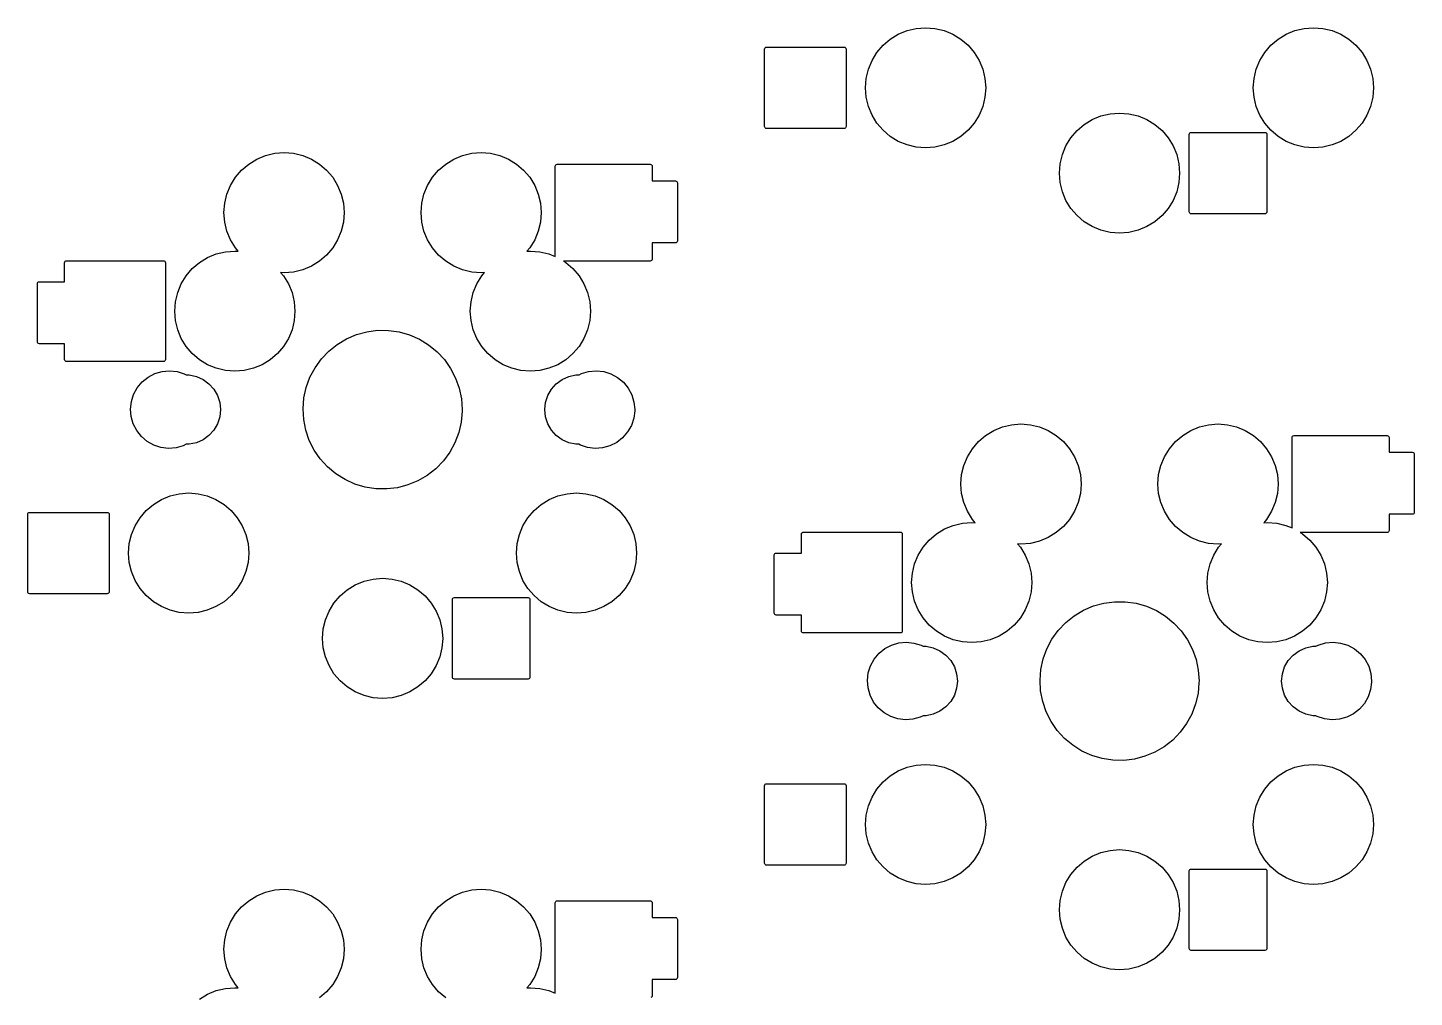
# Model space of a CAD drawing. Extents: x -9 to 141, y -37 to 78.
# Drawn here: x 66.85 to 102.6, y 29.84 to 54.85 of the extents above; entities that cross this region are included whole.
import ezdxf

# ---------------------------------------------------------------- set-up
doc = ezdxf.new("R2010")
doc.units = 0
doc.layers.add('BLACK', color=7, linetype='CONTINUOUS')

msp = doc.modelspace()

# ---------------------------------------------------------------- linework, layer by layer
at = {"layer": 'BLACK', "linetype": 'CONTINUOUS'}
for p, q in [((89.2963, 54.6811), (89.521, 54.7741)), ((89.521, 54.7741), (89.7575, 54.8309)), ((89.7575, 54.8309), (90, 54.85)), ((90, 54.85), (90.2425, 54.8309)), ((90.2425, 54.8309), (90.479, 54.7741)), ((90.479, 54.7741), (90.7037, 54.6811)), ((99.2963, 54.6811), (99.521, 54.7741)), ((99.521, 54.7741), (99.7575, 54.8309)), ((99.7575, 54.8309), (100, 54.85)), ((100, 54.85), (100.242, 54.8309)), ((100.242, 54.8309), (100.479, 54.7741)), ((100.479, 54.7741), (100.704, 54.6811)), ((85.8646, 54.3354), (85.8809, 54.3462)), ((85.8809, 54.3462), (85.9, 54.35)), ((85.9, 54.35), (87.9, 54.35)), ((87.9, 54.35), (87.9191, 54.3462)), ((87.9191, 54.3462), (87.9354, 54.3354)), ((88.746, 54.2111), (88.904, 54.396)), ((88.904, 54.396), (89.0889, 54.554)), ((89.0889, 54.554), (89.2963, 54.6811)), ((90.7037, 54.6811), (90.9111, 54.554)), ((90.9111, 54.554), (91.096, 54.396)), ((91.096, 54.396), (91.254, 54.2111)), ((98.746, 54.2111), (98.904, 54.396)), ((98.904, 54.396), (99.0889, 54.554)), ((99.0889, 54.554), (99.2963, 54.6811)), ((100.704, 54.6811), (100.911, 54.554)), ((100.911, 54.554), (101.096, 54.396)), ((101.096, 54.396), (101.254, 54.2111)), ((85.85, 54.3), (85.8538, 54.3191)), ((85.85, 52.3), (85.85, 54.3)), ((85.8538, 54.3191), (85.8646, 54.3354)), ((87.9354, 54.3354), (87.9462, 54.3191)), ((87.9462, 54.3191), (87.95, 54.3)), ((87.95, 54.3), (87.95, 52.3)), ((88.5259, 53.779), (88.6189, 54.0037)), ((88.6189, 54.0037), (88.746, 54.2111)), ((91.254, 54.2111), (91.3811, 54.0037)), ((91.3811, 54.0037), (91.4741, 53.779)), ((98.5259, 53.779), (98.6189, 54.0037)), ((98.6189, 54.0037), (98.746, 54.2111)), ((101.254, 54.2111), (101.381, 54.0037)), ((101.381, 54.0037), (101.474, 53.779)), ((88.4691, 53.5425), (88.5259, 53.779)), ((91.4741, 53.779), (91.5309, 53.5425)), ((98.4691, 53.5425), (98.5259, 53.779)), ((101.474, 53.779), (101.531, 53.5425)), ((88.45, 53.3), (88.4691, 53.5425)), ((88.4691, 53.0575), (88.45, 53.3)), ((91.5309, 53.5425), (91.55, 53.3)), ((91.55, 53.3), (91.5309, 53.0575)), ((98.45, 53.3), (98.4691, 53.5425)), ((98.4691, 53.0575), (98.45, 53.3)), ((101.531, 53.5425), (101.55, 53.3)), ((101.55, 53.3), (101.531, 53.0575)), ((88.5259, 52.821), (88.4691, 53.0575)), ((91.5309, 53.0575), (91.4741, 52.821)), ((98.5259, 52.821), (98.4691, 53.0575)), ((101.531, 53.0575), (101.474, 52.821)), ((88.6189, 52.5963), (88.5259, 52.821)), ((88.746, 52.3889), (88.6189, 52.5963)), ((91.3811, 52.5963), (91.254, 52.3889)), ((91.4741, 52.821), (91.3811, 52.5963)), ((94.2963, 52.4811), (94.521, 52.5741)), ((94.521, 52.5741), (94.7575, 52.6309)), ((94.7575, 52.6309), (95, 52.65)), ((95, 52.65), (95.2425, 52.6309)), ((95.2425, 52.6309), (95.479, 52.5741)), ((95.479, 52.5741), (95.7037, 52.4811)), ((98.6189, 52.5963), (98.5259, 52.821)), ((98.746, 52.3889), (98.6189, 52.5963)), ((101.381, 52.5963), (101.254, 52.3889)), ((101.474, 52.821), (101.381, 52.5963)), ((85.8538, 52.2809), (85.85, 52.3)), ((85.8646, 52.2646), (85.8538, 52.2809)), ((85.8809, 52.2538), (85.8646, 52.2646)), ((85.9, 52.25), (85.8809, 52.2538)), ((87.9, 52.25), (85.9, 52.25)), ((87.9191, 52.2538), (87.9, 52.25)), ((87.9354, 52.2646), (87.9191, 52.2538)), ((87.9462, 52.2809), (87.9354, 52.2646)), ((87.95, 52.3), (87.9462, 52.2809)), ((88.904, 52.204), (88.746, 52.3889)), ((89.0889, 52.046), (88.904, 52.204)), ((91.096, 52.204), (90.9111, 52.046)), ((91.254, 52.3889), (91.096, 52.204)), ((93.746, 52.0111), (93.904, 52.196)), ((93.904, 52.196), (94.0889, 52.354)), ((94.0889, 52.354), (94.2963, 52.4811)), ((95.7037, 52.4811), (95.9111, 52.354)), ((95.9111, 52.354), (96.096, 52.196)), ((96.096, 52.196), (96.254, 52.0111)), ((98.904, 52.204), (98.746, 52.3889)), ((99.0889, 52.046), (98.904, 52.204)), ((101.096, 52.204), (100.911, 52.046)), ((101.254, 52.3889), (101.096, 52.204)), ((89.2963, 51.9189), (89.0889, 52.046)), ((89.521, 51.8259), (89.2963, 51.9189)), ((90.7037, 51.9189), (90.479, 51.8259)), ((90.9111, 52.046), (90.7037, 51.9189)), ((93.6189, 51.8037), (93.746, 52.0111)), ((96.254, 52.0111), (96.3811, 51.8037)), ((96.8, 52.1), (96.8038, 52.1191)), ((96.8, 50.1), (96.8, 52.1)), ((96.8038, 52.1191), (96.8146, 52.1354)), ((96.8146, 52.1354), (96.8309, 52.1462)), ((96.8309, 52.1462), (96.85, 52.15)), ((96.85, 52.15), (98.75, 52.15)), ((98.75, 52.15), (98.7691, 52.1462)), ((98.7691, 52.1462), (98.7854, 52.1354)), ((98.7854, 52.1354), (98.7962, 52.1191)), ((98.7962, 52.1191), (98.8, 52.1)), ((98.8, 52.1), (98.8, 50.1)), ((99.2963, 51.9189), (99.0889, 52.046)), ((99.521, 51.8259), (99.2963, 51.9189)), ((100.704, 51.9189), (100.479, 51.8259)), ((100.911, 52.046), (100.704, 51.9189)), ((72.7563, 51.4611), (72.981, 51.5541)), ((72.981, 51.5541), (73.2175, 51.6109)), ((73.2175, 51.6109), (73.46, 51.63)), ((73.46, 51.63), (73.7025, 51.6109)), ((73.7025, 51.6109), (73.939, 51.5541)), ((73.939, 51.5541), (74.1637, 51.4611)), ((77.8363, 51.4611), (78.061, 51.5541)), ((78.061, 51.5541), (78.2975, 51.6109)), ((78.2975, 51.6109), (78.54, 51.63)), ((78.54, 51.63), (78.7825, 51.6109)), ((78.7825, 51.6109), (79.019, 51.5541)), ((79.019, 51.5541), (79.2437, 51.4611)), ((89.7575, 51.7691), (89.521, 51.8259)), ((90, 51.75), (89.7575, 51.7691)), ((90.2425, 51.7691), (90, 51.75)), ((90.479, 51.8259), (90.2425, 51.7691)), ((93.4691, 51.3425), (93.5259, 51.579)), ((93.5259, 51.579), (93.6189, 51.8037)), ((96.3811, 51.8037), (96.4741, 51.579)), ((96.4741, 51.579), (96.5309, 51.3425)), ((99.7575, 51.7691), (99.521, 51.8259)), ((100, 51.75), (99.7575, 51.7691)), ((100.242, 51.7691), (100, 51.75)), ((100.479, 51.8259), (100.242, 51.7691)), ((72.206, 50.9911), (72.364, 51.176)), ((72.364, 51.176), (72.5489, 51.334)), ((72.5489, 51.334), (72.7563, 51.4611)), ((74.1637, 51.4611), (74.3711, 51.334)), ((74.3711, 51.334), (74.556, 51.176)), ((74.556, 51.176), (74.714, 50.9911)), ((77.286, 50.9911), (77.444, 51.176)), ((77.444, 51.176), (77.6289, 51.334)), ((77.6289, 51.334), (77.8363, 51.4611)), ((79.2437, 51.4611), (79.4511, 51.334)), ((79.4511, 51.334), (79.636, 51.176)), ((79.636, 51.176), (79.794, 50.9911)), ((80.45, 51.28), (80.4538, 51.2991)), ((80.45, 48.9474), (80.45, 51.28)), ((80.4538, 51.2991), (80.4646, 51.3154)), ((80.4646, 51.3154), (80.4809, 51.3262)), ((80.4809, 51.3262), (80.5, 51.33)), ((80.5, 51.33), (82.9, 51.33)), ((82.9, 51.33), (82.9191, 51.3262)), ((82.9191, 51.3262), (82.9354, 51.3154)), ((82.9354, 51.3154), (82.9462, 51.2991)), ((82.9462, 51.2991), (82.95, 51.28)), ((82.95, 51.28), (82.95, 50.9)), ((93.45, 51.1), (93.4691, 51.3425)), ((96.5309, 51.3425), (96.55, 51.1)), ((71.9859, 50.559), (72.0789, 50.7837)), ((72.0789, 50.7837), (72.206, 50.9911)), ((74.714, 50.9911), (74.8411, 50.7837)), ((74.8411, 50.7837), (74.9341, 50.559)), ((77.0659, 50.559), (77.1589, 50.7837)), ((77.1589, 50.7837), (77.286, 50.9911)), ((79.794, 50.9911), (79.9211, 50.7837)), ((79.9211, 50.7837), (80.0141, 50.559)), ((82.95, 50.9), (83.55, 50.9)), ((83.55, 50.9), (83.5691, 50.8962)), ((83.5691, 50.8962), (83.5854, 50.8854)), ((83.5854, 50.8854), (83.5962, 50.8691)), ((83.5962, 50.8691), (83.6, 50.85)), ((83.6, 50.85), (83.6, 49.35)), ((93.4691, 50.8575), (93.45, 51.1)), ((93.5259, 50.621), (93.4691, 50.8575)), ((96.5309, 50.8575), (96.4741, 50.621)), ((96.55, 51.1), (96.5309, 50.8575)), ((71.9291, 50.3225), (71.9859, 50.559)), ((74.9341, 50.559), (74.9909, 50.3225)), ((77.0091, 50.3225), (77.0659, 50.559)), ((80.0141, 50.559), (80.0709, 50.3225)), ((93.6189, 50.3963), (93.5259, 50.621)), ((96.4741, 50.621), (96.3811, 50.3963)), ((71.91, 50.08), (71.9291, 50.3225)), ((71.9291, 49.8375), (71.91, 50.08)), ((74.9909, 50.3225), (75.01, 50.08)), ((75.01, 50.08), (74.9909, 49.8375)), ((76.99, 50.08), (77.0091, 50.3225)), ((77.0091, 49.8375), (76.99, 50.08)), ((80.0709, 50.3225), (80.09, 50.08)), ((80.09, 50.08), (80.0709, 49.8375)), ((93.746, 50.1889), (93.6189, 50.3963)), ((93.904, 50.004), (93.746, 50.1889)), ((96.254, 50.1889), (96.096, 50.004)), ((96.3811, 50.3963), (96.254, 50.1889)), ((96.8038, 50.0809), (96.8, 50.1)), ((96.8146, 50.0646), (96.8038, 50.0809)), ((96.8309, 50.0538), (96.8146, 50.0646)), ((96.85, 50.05), (96.8309, 50.0538)), ((98.75, 50.05), (96.85, 50.05)), ((98.7691, 50.0538), (98.75, 50.05)), ((98.7854, 50.0646), (98.7691, 50.0538)), ((98.7962, 50.0809), (98.7854, 50.0646)), ((98.8, 50.1), (98.7962, 50.0809)), ((71.9859, 49.601), (71.9291, 49.8375)), ((74.9909, 49.8375), (74.9341, 49.601)), ((77.0659, 49.601), (77.0091, 49.8375)), ((80.0709, 49.8375), (80.0141, 49.601)), ((94.0889, 49.846), (93.904, 50.004)), ((94.2963, 49.7189), (94.0889, 49.846)), ((94.521, 49.6259), (94.2963, 49.7189)), ((95.7037, 49.7189), (95.479, 49.6259)), ((95.9111, 49.846), (95.7037, 49.7189)), ((96.096, 50.004), (95.9111, 49.846)), ((72.0789, 49.3763), (71.9859, 49.601)), ((72.206, 49.1689), (72.0789, 49.3763)), ((74.8411, 49.3763), (74.714, 49.1689)), ((74.9341, 49.601), (74.8411, 49.3763)), ((77.1589, 49.3763), (77.0659, 49.601)), ((77.286, 49.1689), (77.1589, 49.3763)), ((79.9211, 49.3763), (79.794, 49.1689)), ((80.0141, 49.601), (79.9211, 49.3763)), ((83.6, 49.35), (83.5962, 49.3309)), ((94.7575, 49.5691), (94.521, 49.6259)), ((95, 49.55), (94.7575, 49.5691)), ((95.2425, 49.5691), (95, 49.55)), ((95.479, 49.6259), (95.2425, 49.5691)), ((71.4863, 48.9211), (71.711, 49.0141)), ((71.711, 49.0141), (71.9475, 49.0709)), ((71.9475, 49.0709), (72.19, 49.09)), ((72.19, 49.09), (72.2794, 49.083)), ((72.2794, 49.083), (72.206, 49.1689)), ((74.556, 48.984), (74.3711, 48.826)), ((74.714, 49.1689), (74.556, 48.984)), ((77.444, 48.984), (77.286, 49.1689)), ((77.6289, 48.826), (77.444, 48.984)), ((79.794, 49.1689), (79.7205, 49.083)), ((79.7205, 49.083), (79.81, 49.09)), ((79.81, 49.09), (80.0525, 49.0709)), ((80.0525, 49.0709), (80.289, 49.0141)), ((80.289, 49.0141), (80.45, 48.9474)), ((83.55, 49.3), (82.95, 49.3)), ((82.95, 49.3), (82.95, 48.88)), ((83.5691, 49.3038), (83.55, 49.3)), ((83.5854, 49.3146), (83.5691, 49.3038)), ((83.5962, 49.3309), (83.5854, 49.3146)), ((67.8, 48.79), (67.8038, 48.8091)), ((67.8, 48.3), (67.8, 48.79)), ((67.8038, 48.8091), (67.8146, 48.8254)), ((67.8146, 48.8254), (67.8309, 48.8362)), ((67.8309, 48.8362), (67.85, 48.84)), ((67.85, 48.84), (70.35, 48.84)), ((70.35, 48.84), (70.3691, 48.8362)), ((70.3691, 48.8362), (70.3854, 48.8254)), ((70.3854, 48.8254), (70.3962, 48.8091)), ((70.3962, 48.8091), (70.4, 48.79)), ((70.4, 48.79), (70.4, 46.29)), ((70.936, 48.4511), (71.094, 48.636)), ((71.094, 48.636), (71.2789, 48.794)), ((71.2789, 48.794), (71.4863, 48.9211)), ((74.1637, 48.6989), (73.939, 48.6059)), ((74.3711, 48.826), (74.1637, 48.6989)), ((77.8363, 48.6989), (77.6289, 48.826)), ((78.061, 48.6059), (77.8363, 48.6989)), ((82.9, 48.83), (80.6623, 48.83)), ((80.6623, 48.83), (80.7211, 48.794)), ((80.7211, 48.794), (80.906, 48.636)), ((80.906, 48.636), (81.064, 48.4511)), ((82.9191, 48.8338), (82.9, 48.83)), ((82.9354, 48.8446), (82.9191, 48.8338)), ((82.9462, 48.8609), (82.9354, 48.8446)), ((82.95, 48.88), (82.9462, 48.8609)), ((67.1, 48.25), (67.1038, 48.2691)), ((67.1038, 48.2691), (67.1146, 48.2854)), ((67.1146, 48.2854), (67.1309, 48.2962)), ((67.1309, 48.2962), (67.15, 48.3)), ((67.15, 48.3), (67.8, 48.3)), ((70.8089, 48.2437), (70.936, 48.4511)), ((73.46, 48.53), (73.3705, 48.537)), ((73.3705, 48.537), (73.444, 48.4511)), ((73.444, 48.4511), (73.5711, 48.2437)), ((73.7025, 48.5491), (73.46, 48.53)), ((73.939, 48.6059), (73.7025, 48.5491)), ((78.2975, 48.5491), (78.061, 48.6059)), ((78.54, 48.53), (78.2975, 48.5491)), ((78.4289, 48.2437), (78.556, 48.4511)), ((78.6295, 48.537), (78.54, 48.53)), ((78.556, 48.4511), (78.6295, 48.537)), ((81.064, 48.4511), (81.1911, 48.2437)), ((67.1, 46.75), (67.1, 48.25)), ((70.6591, 47.7825), (70.7159, 48.019)), ((70.7159, 48.019), (70.8089, 48.2437)), ((73.5711, 48.2437), (73.6641, 48.019)), ((73.6641, 48.019), (73.7209, 47.7825)), ((78.2791, 47.7825), (78.3359, 48.019)), ((78.3359, 48.019), (78.4289, 48.2437)), ((81.1911, 48.2437), (81.2841, 48.019)), ((81.2841, 48.019), (81.3409, 47.7825)), ((70.64, 47.54), (70.6591, 47.7825)), ((73.7209, 47.7825), (73.74, 47.54)), ((78.26, 47.54), (78.2791, 47.7825)), ((81.3409, 47.7825), (81.36, 47.54)), ((70.6591, 47.2975), (70.64, 47.54)), ((70.7159, 47.061), (70.6591, 47.2975)), ((73.7209, 47.2975), (73.6641, 47.061)), ((73.74, 47.54), (73.7209, 47.2975)), ((78.2791, 47.2975), (78.26, 47.54)), ((78.3359, 47.061), (78.2791, 47.2975)), ((81.3409, 47.2975), (81.2841, 47.061)), ((81.36, 47.54), (81.3409, 47.2975)), ((70.8089, 46.8363), (70.7159, 47.061)), ((70.936, 46.6289), (70.8089, 46.8363)), ((73.5711, 46.8363), (73.444, 46.6289)), ((73.6641, 47.061), (73.5711, 46.8363)), ((75.0693, 46.8266), (75.3258, 46.936)), ((75.3258, 46.936), (75.5948, 47.0096)), ((75.5948, 47.0096), (75.8713, 47.046)), ((75.8713, 47.046), (76.1501, 47.0445)), ((76.1501, 47.0445), (76.4262, 47.0052)), ((76.4262, 47.0052), (76.6944, 46.9288)), ((76.6944, 46.9288), (76.9498, 46.8167)), ((78.4289, 46.8363), (78.3359, 47.061)), ((78.556, 46.6289), (78.4289, 46.8363)), ((81.1911, 46.8363), (81.064, 46.6289)), ((81.2841, 47.061), (81.1911, 46.8363)), ((67.1038, 46.7309), (67.1, 46.75)), ((67.1146, 46.7146), (67.1038, 46.7309)), ((67.1309, 46.7038), (67.1146, 46.7146)), ((67.15, 46.7), (67.1309, 46.7038)), ((67.8, 46.7), (67.15, 46.7)), ((67.8, 46.29), (67.8, 46.7)), ((71.094, 46.444), (70.936, 46.6289)), ((73.444, 46.6289), (73.286, 46.444)), ((74.4204, 46.3067), (74.6124, 46.509)), ((74.6124, 46.509), (74.83, 46.6834)), ((74.83, 46.6834), (75.0693, 46.8266)), ((76.9498, 46.8167), (77.1875, 46.671)), ((77.1875, 46.671), (77.4033, 46.4944)), ((77.4033, 46.4944), (77.5931, 46.2901)), ((78.714, 46.444), (78.556, 46.6289)), ((81.064, 46.6289), (80.906, 46.444)), ((67.8038, 46.2709), (67.8, 46.29)), ((67.8146, 46.2546), (67.8038, 46.2709)), ((67.8309, 46.2438), (67.8146, 46.2546)), ((67.85, 46.24), (67.8309, 46.2438)), ((70.35, 46.24), (67.85, 46.24)), ((70.3691, 46.2438), (70.35, 46.24)), ((70.3854, 46.2546), (70.3691, 46.2438)), ((70.3962, 46.2709), (70.3854, 46.2546)), ((70.4, 46.29), (70.3962, 46.2709)), ((71.2789, 46.286), (71.094, 46.444)), ((71.4863, 46.1589), (71.2789, 46.286)), ((71.711, 46.0659), (71.4863, 46.1589)), ((72.8937, 46.1589), (72.669, 46.0659)), ((73.1011, 46.286), (72.8937, 46.1589)), ((73.286, 46.444), (73.1011, 46.286)), ((74.2577, 46.0803), (74.4204, 46.3067)), ((77.5931, 46.2901), (77.7535, 46.062)), ((78.8989, 46.286), (78.714, 46.444)), ((79.1063, 46.1589), (78.8989, 46.286)), ((79.331, 46.0659), (79.1063, 46.1589)), ((80.5137, 46.1589), (80.289, 46.0659)), ((80.7211, 46.286), (80.5137, 46.1589)), ((80.906, 46.444), (80.7211, 46.286)), ((69.8003, 45.7145), (69.9524, 45.8368)), ((69.9524, 45.8368), (70.1254, 45.9272)), ((70.1254, 45.9272), (70.3126, 45.9823)), ((70.3126, 45.9823), (70.507, 46)), ((70.507, 46), (70.7011, 45.9796)), ((70.7011, 45.9796), (70.8875, 45.9219)), ((70.8875, 45.9219), (70.9371, 45.8951)), ((70.9371, 45.8951), (71.0141, 45.8951)), ((71.0141, 45.8951), (71.1981, 45.856)), ((71.1981, 45.856), (71.37, 45.7794)), ((71.37, 45.7794), (71.5222, 45.6688)), ((71.9475, 46.0091), (71.711, 46.0659)), ((72.19, 45.99), (71.9475, 46.0091)), ((72.4325, 46.0091), (72.19, 45.99)), ((72.669, 46.0659), (72.4325, 46.0091)), ((74.0314, 45.5719), (74.1272, 45.8338)), ((74.1272, 45.8338), (74.2577, 46.0803)), ((77.7535, 46.062), (77.8814, 45.8142)), ((77.8814, 45.8142), (77.9745, 45.5513)), ((79.5675, 46.0091), (79.331, 46.0659)), ((79.81, 45.99), (79.5675, 46.0091)), ((80.0525, 46.0091), (79.81, 45.99)), ((80.289, 46.0659), (80.0525, 46.0091)), ((80.4778, 45.6688), (80.63, 45.7794)), ((80.63, 45.7794), (80.8019, 45.856)), ((80.8019, 45.856), (80.9859, 45.8951)), ((80.9859, 45.8951), (81.064, 45.8951)), ((81.064, 45.8951), (81.1254, 45.9272)), ((81.1254, 45.9272), (81.3126, 45.9823)), ((81.3126, 45.9823), (81.507, 46)), ((81.507, 46), (81.7011, 45.9796)), ((81.7011, 45.9796), (81.8875, 45.9219)), ((81.8875, 45.9219), (82.0592, 45.829)), ((82.0592, 45.829), (82.2096, 45.7046)), ((69.5809, 45.3939), (69.6749, 45.565)), ((69.6749, 45.565), (69.8003, 45.7145)), ((71.5222, 45.6688), (71.6481, 45.529)), ((71.6481, 45.529), (71.7422, 45.3661)), ((73.972, 45.2995), (74.0314, 45.5719)), ((77.9745, 45.5513), (78.031, 45.2782)), ((80.2578, 45.3661), (80.3519, 45.529)), ((80.3519, 45.529), (80.4778, 45.6688)), ((82.2096, 45.7046), (82.3329, 45.5534)), ((82.3329, 45.5534), (82.4245, 45.3811)), ((69.5001, 45.014), (69.5219, 45.2079)), ((69.5219, 45.2079), (69.5809, 45.3939)), ((71.7422, 45.3661), (71.8003, 45.1871)), ((71.8003, 45.1871), (71.82, 45)), ((73.9501, 45.0215), (73.972, 45.2995)), ((78.031, 45.2782), (78.05, 45)), ((80.18, 45), (80.1997, 45.1871)), ((80.1997, 45.1871), (80.2578, 45.3661)), ((82.4245, 45.3811), (82.481, 45.1942)), ((82.481, 45.1942), (82.5, 45)), ((69.5164, 44.8195), (69.5001, 45.014)), ((69.5702, 44.6319), (69.5164, 44.8195)), ((71.8003, 44.8129), (71.7422, 44.6339)), ((71.82, 45), (71.8003, 44.8129)), ((73.9662, 44.7431), (73.9501, 45.0215)), ((74.0199, 44.4694), (73.9662, 44.7431)), ((78.0495, 44.9571), (78.0248, 44.6793)), ((78.05, 45), (78.0495, 44.9571)), ((80.1997, 44.8129), (80.18, 45)), ((80.2578, 44.6339), (80.1997, 44.8129)), ((82.4751, 44.7785), (82.4135, 44.5933)), ((82.4996, 44.9721), (82.4751, 44.7785)), ((82.5, 45), (82.4996, 44.9721)), ((69.6594, 44.4583), (69.5702, 44.6319)), ((69.7807, 44.3053), (69.6594, 44.4583)), ((71.5222, 44.3312), (71.37, 44.2206)), ((71.6481, 44.471), (71.5222, 44.3312)), ((71.7422, 44.6339), (71.6481, 44.471)), ((74.1102, 44.2056), (74.0199, 44.4694)), ((77.9625, 44.4075), (77.8639, 44.1466)), ((78.0248, 44.6793), (77.9625, 44.4075)), ((80.3519, 44.471), (80.2578, 44.6339)), ((80.4778, 44.3312), (80.3519, 44.471)), ((80.63, 44.2206), (80.4778, 44.3312)), ((82.3171, 44.4236), (82.1896, 44.2758)), ((82.4135, 44.5933), (82.3171, 44.4236)), ((91.364, 44.176), (91.5489, 44.334)), ((91.5489, 44.334), (91.7563, 44.4611)), ((91.7563, 44.4611), (91.981, 44.5541)), ((91.981, 44.5541), (92.2175, 44.6109)), ((92.2175, 44.6109), (92.46, 44.63)), ((92.46, 44.63), (92.7025, 44.6109)), ((92.7025, 44.6109), (92.939, 44.5541)), ((92.939, 44.5541), (93.1637, 44.4611)), ((93.1637, 44.4611), (93.3711, 44.334)), ((93.3711, 44.334), (93.556, 44.176)), ((96.444, 44.176), (96.6289, 44.334)), ((96.6289, 44.334), (96.8363, 44.4611)), ((96.8363, 44.4611), (97.061, 44.5541)), ((97.061, 44.5541), (97.2975, 44.6109)), ((97.2975, 44.6109), (97.54, 44.63)), ((97.54, 44.63), (97.7825, 44.6109)), ((97.7825, 44.6109), (98.019, 44.5541)), ((98.019, 44.5541), (98.2437, 44.4611)), ((98.2437, 44.4611), (98.4511, 44.334)), ((98.4511, 44.334), (98.636, 44.176)), ((99.4809, 44.3262), (99.5, 44.33)), ((99.5, 44.33), (101.9, 44.33)), ((101.9, 44.33), (101.919, 44.3262)), ((69.9293, 44.1789), (69.7807, 44.3053)), ((70.0997, 44.0836), (69.9293, 44.1789)), ((70.2853, 44.0233), (70.0997, 44.0836)), ((70.4791, 44.0002), (70.2853, 44.0233)), ((70.6736, 44.0152), (70.4791, 44.0002)), ((70.8616, 44.0677), (70.6736, 44.0152)), ((70.9354, 44.1049), (70.8616, 44.0677)), ((71.0141, 44.1049), (70.9354, 44.1049)), ((71.1981, 44.144), (71.0141, 44.1049)), ((71.37, 44.2206), (71.1981, 44.144)), ((74.2355, 43.9565), (74.1102, 44.2056)), ((77.8639, 44.1466), (77.7309, 43.9016)), ((80.8019, 44.144), (80.63, 44.2206)), ((80.9859, 44.1049), (80.8019, 44.144)), ((81.0616, 44.1049), (80.9859, 44.1049)), ((81.0997, 44.0836), (81.0616, 44.1049)), ((81.2853, 44.0233), (81.0997, 44.0836)), ((81.4791, 44.0002), (81.2853, 44.0233)), ((81.6736, 44.0152), (81.4791, 44.0002)), ((81.8616, 44.0677), (81.6736, 44.0152)), ((82.0358, 44.1557), (81.8616, 44.0677)), ((82.1896, 44.2758), (82.0358, 44.1557)), ((91.0789, 43.7837), (91.206, 43.9911)), ((91.206, 43.9911), (91.364, 44.176)), ((93.556, 44.176), (93.714, 43.9911)), ((93.714, 43.9911), (93.8411, 43.7837)), ((96.1589, 43.7837), (96.286, 43.9911)), ((96.286, 43.9911), (96.444, 44.176)), ((98.636, 44.176), (98.794, 43.9911)), ((98.794, 43.9911), (98.9211, 43.7837)), ((99.45, 44.28), (99.4538, 44.2991)), ((99.45, 41.9474), (99.45, 44.28)), ((99.4538, 44.2991), (99.4646, 44.3154)), ((99.4646, 44.3154), (99.4809, 44.3262)), ((101.919, 44.3262), (101.935, 44.3154)), ((101.935, 44.3154), (101.946, 44.2991)), ((101.946, 44.2991), (101.95, 44.28)), ((101.95, 44.28), (101.95, 43.9)), ((74.3934, 43.7266), (74.2355, 43.9565)), ((74.5811, 43.5204), (74.3934, 43.7266)), ((77.5658, 43.6768), (77.3717, 43.4766)), ((77.7309, 43.9016), (77.5658, 43.6768)), ((90.9859, 43.559), (91.0789, 43.7837)), ((93.8411, 43.7837), (93.9341, 43.559)), ((96.0659, 43.559), (96.1589, 43.7837)), ((98.9211, 43.7837), (99.0141, 43.559)), ((101.95, 43.9), (102.55, 43.9)), ((102.55, 43.9), (102.569, 43.8962)), ((102.569, 43.8962), (102.585, 43.8854)), ((102.585, 43.8854), (102.596, 43.8691)), ((102.596, 43.8691), (102.6, 43.85)), ((102.6, 43.85), (102.6, 42.35)), ((74.795, 43.3415), (74.5811, 43.5204)), ((75.0313, 43.1933), (74.795, 43.3415)), ((77.1523, 43.3045), (76.9115, 43.1638)), ((77.3717, 43.4766), (77.1523, 43.3045)), ((90.91, 43.08), (90.9291, 43.3225)), ((90.9291, 43.3225), (90.9859, 43.559)), ((93.9341, 43.559), (93.9909, 43.3225)), ((93.9909, 43.3225), (94.01, 43.08)), ((95.99, 43.08), (96.0091, 43.3225)), ((96.0091, 43.3225), (96.0659, 43.559)), ((99.0141, 43.559), (99.0709, 43.3225)), ((99.0709, 43.3225), (99.09, 43.08)), ((75.2854, 43.0786), (75.0313, 43.1933)), ((75.5528, 42.9994), (75.2854, 43.0786)), ((75.8285, 42.9572), (75.5528, 42.9994)), ((76.1073, 42.9528), (75.8285, 42.9572)), ((76.3841, 42.9863), (76.1073, 42.9528)), ((76.6539, 43.0571), (76.3841, 42.9863)), ((76.9115, 43.1638), (76.6539, 43.0571)), ((90.9291, 42.8375), (90.91, 43.08)), ((94.01, 43.08), (93.9909, 42.8375)), ((96.0091, 42.8375), (95.99, 43.08)), ((99.09, 43.08), (99.0709, 42.8375)), ((69.904, 42.396), (70.0889, 42.554)), ((70.0889, 42.554), (70.2963, 42.6811)), ((70.2963, 42.6811), (70.521, 42.7741)), ((70.521, 42.7741), (70.7575, 42.8309)), ((70.7575, 42.8309), (71, 42.85)), ((71, 42.85), (71.2425, 42.8309)), ((71.2425, 42.8309), (71.479, 42.7741)), ((71.479, 42.7741), (71.7037, 42.6811)), ((71.7037, 42.6811), (71.9111, 42.554)), ((71.9111, 42.554), (72.096, 42.396)), ((79.904, 42.396), (80.0889, 42.554)), ((80.0889, 42.554), (80.2963, 42.6811)), ((80.2963, 42.6811), (80.521, 42.7741)), ((80.521, 42.7741), (80.7575, 42.8309)), ((80.7575, 42.8309), (81, 42.85)), ((81, 42.85), (81.2425, 42.8309)), ((81.2425, 42.8309), (81.479, 42.7741)), ((81.479, 42.7741), (81.7037, 42.6811)), ((81.7037, 42.6811), (81.9111, 42.554)), ((81.9111, 42.554), (82.096, 42.396)), ((90.9859, 42.601), (90.9291, 42.8375)), ((91.0789, 42.3763), (90.9859, 42.601)), ((93.9341, 42.601), (93.8411, 42.3763)), ((93.9909, 42.8375), (93.9341, 42.601)), ((96.0659, 42.601), (96.0091, 42.8375)), ((96.1589, 42.3763), (96.0659, 42.601)), ((99.0141, 42.601), (98.9211, 42.3763)), ((99.0709, 42.8375), (99.0141, 42.601)), ((66.85, 42.3), (66.8538, 42.3191)), ((66.85, 40.3), (66.85, 42.3)), ((66.8538, 42.3191), (66.8646, 42.3354)), ((66.8646, 42.3354), (66.8809, 42.3462)), ((66.8809, 42.3462), (66.9, 42.35)), ((66.9, 42.35), (68.9, 42.35)), ((68.9, 42.35), (68.9191, 42.3462)), ((68.9191, 42.3462), (68.9354, 42.3354)), ((68.9354, 42.3354), (68.9462, 42.3191)), ((68.9462, 42.3191), (68.95, 42.3)), ((68.95, 42.3), (68.95, 40.3)), ((69.6189, 42.0037), (69.746, 42.2111)), ((69.746, 42.2111), (69.904, 42.396)), ((72.096, 42.396), (72.254, 42.2111)), ((72.254, 42.2111), (72.3811, 42.0037)), ((79.6189, 42.0037), (79.746, 42.2111)), ((79.746, 42.2111), (79.904, 42.396)), ((82.096, 42.396), (82.254, 42.2111)), ((82.254, 42.2111), (82.3811, 42.0037)), ((91.206, 42.1689), (91.0789, 42.3763)), ((93.8411, 42.3763), (93.714, 42.1689)), ((96.286, 42.1689), (96.1589, 42.3763)), ((98.9211, 42.3763), (98.794, 42.1689)), ((102.55, 42.3), (101.95, 42.3)), ((101.95, 42.3), (101.95, 41.88)), ((102.569, 42.3038), (102.55, 42.3)), ((102.585, 42.3146), (102.569, 42.3038)), ((102.596, 42.3309), (102.585, 42.3146)), ((102.6, 42.35), (102.596, 42.3309)), ((69.5259, 41.779), (69.6189, 42.0037)), ((72.3811, 42.0037), (72.4741, 41.779)), ((79.5259, 41.779), (79.6189, 42.0037)), ((82.3811, 42.0037), (82.4741, 41.779)), ((86.8146, 41.8254), (86.8309, 41.8362)), ((86.8309, 41.8362), (86.85, 41.84)), ((86.85, 41.84), (89.35, 41.84)), ((89.35, 41.84), (89.3691, 41.8362)), ((89.3691, 41.8362), (89.3854, 41.8254)), ((90.2789, 41.794), (90.4863, 41.9211)), ((90.4863, 41.9211), (90.711, 42.0141)), ((90.711, 42.0141), (90.9475, 42.0709)), ((90.9475, 42.0709), (91.19, 42.09)), ((91.19, 42.09), (91.2794, 42.083)), ((91.2794, 42.083), (91.206, 42.1689)), ((93.556, 41.984), (93.3711, 41.826)), ((93.714, 42.1689), (93.556, 41.984)), ((96.444, 41.984), (96.286, 42.1689)), ((96.6289, 41.826), (96.444, 41.984)), ((98.794, 42.1689), (98.7205, 42.083)), ((98.7205, 42.083), (98.81, 42.09)), ((98.81, 42.09), (99.0525, 42.0709)), ((99.0525, 42.0709), (99.289, 42.0141)), ((99.289, 42.0141), (99.45, 41.9474)), ((101.9, 41.83), (99.6623, 41.83)), ((99.6623, 41.83), (99.7211, 41.794)), ((101.919, 41.8338), (101.9, 41.83)), ((101.935, 41.8446), (101.919, 41.8338)), ((101.946, 41.8609), (101.935, 41.8446)), ((101.95, 41.88), (101.946, 41.8609)), ((69.45, 41.3), (69.4691, 41.5425)), ((69.4691, 41.5425), (69.5259, 41.779)), ((72.4741, 41.779), (72.5309, 41.5425)), ((72.5309, 41.5425), (72.55, 41.3)), ((79.45, 41.3), (79.4691, 41.5425)), ((79.4691, 41.5425), (79.5259, 41.779)), ((82.4741, 41.779), (82.5309, 41.5425)), ((82.5309, 41.5425), (82.55, 41.3)), ((86.8, 41.79), (86.8038, 41.8091)), ((86.8, 41.3), (86.8, 41.79)), ((86.8038, 41.8091), (86.8146, 41.8254)), ((89.3854, 41.8254), (89.3962, 41.8091)), ((89.3962, 41.8091), (89.4, 41.79)), ((89.4, 41.79), (89.4, 39.29)), ((89.936, 41.4511), (90.094, 41.636)), ((90.094, 41.636), (90.2789, 41.794)), ((92.46, 41.53), (92.3705, 41.537)), ((92.3705, 41.537), (92.444, 41.4511)), ((92.7025, 41.5491), (92.46, 41.53)), ((92.939, 41.6059), (92.7025, 41.5491)), ((93.1637, 41.6989), (92.939, 41.6059)), ((93.3711, 41.826), (93.1637, 41.6989)), ((96.8363, 41.6989), (96.6289, 41.826)), ((97.061, 41.6059), (96.8363, 41.6989)), ((97.2975, 41.5491), (97.061, 41.6059)), ((97.54, 41.53), (97.2975, 41.5491)), ((97.6295, 41.537), (97.54, 41.53)), ((97.556, 41.4511), (97.6295, 41.537)), ((99.7211, 41.794), (99.906, 41.636)), ((99.906, 41.636), (100.064, 41.4511)), ((69.4691, 41.0575), (69.45, 41.3)), ((72.55, 41.3), (72.5309, 41.0575)), ((79.4691, 41.0575), (79.45, 41.3)), ((82.55, 41.3), (82.5309, 41.0575)), ((86.1, 41.25), (86.1038, 41.2691)), ((86.1, 39.75), (86.1, 41.25)), ((86.1038, 41.2691), (86.1146, 41.2854)), ((86.1146, 41.2854), (86.1309, 41.2962)), ((86.1309, 41.2962), (86.15, 41.3)), ((86.15, 41.3), (86.8, 41.3)), ((89.7159, 41.019), (89.8089, 41.2437)), ((89.8089, 41.2437), (89.936, 41.4511)), ((92.444, 41.4511), (92.5711, 41.2437)), ((92.5711, 41.2437), (92.6641, 41.019)), ((97.3359, 41.019), (97.4289, 41.2437)), ((97.4289, 41.2437), (97.556, 41.4511)), ((100.064, 41.4511), (100.191, 41.2437)), ((100.191, 41.2437), (100.284, 41.019)), ((69.5259, 40.821), (69.4691, 41.0575)), ((69.6189, 40.5963), (69.5259, 40.821)), ((72.4741, 40.821), (72.3811, 40.5963)), ((72.5309, 41.0575), (72.4741, 40.821)), ((79.5259, 40.821), (79.4691, 41.0575)), ((79.6189, 40.5963), (79.5259, 40.821)), ((82.4741, 40.821), (82.3811, 40.5963)), ((82.5309, 41.0575), (82.4741, 40.821)), ((89.64, 40.54), (89.6591, 40.7825)), ((89.6591, 40.7825), (89.7159, 41.019)), ((92.6641, 41.019), (92.7209, 40.7825)), ((92.7209, 40.7825), (92.74, 40.54)), ((97.26, 40.54), (97.2791, 40.7825)), ((97.2791, 40.7825), (97.3359, 41.019)), ((100.284, 41.019), (100.341, 40.7825)), ((100.341, 40.7825), (100.36, 40.54)), ((69.746, 40.3889), (69.6189, 40.5963)), ((72.3811, 40.5963), (72.254, 40.3889)), ((75.0889, 40.354), (75.2963, 40.4811)), ((75.2963, 40.4811), (75.521, 40.5741)), ((75.521, 40.5741), (75.7575, 40.6309)), ((75.7575, 40.6309), (76, 40.65)), ((76, 40.65), (76.2425, 40.6309)), ((76.2425, 40.6309), (76.479, 40.5741)), ((76.479, 40.5741), (76.7037, 40.4811)), ((76.7037, 40.4811), (76.9111, 40.354)), ((79.746, 40.3889), (79.6189, 40.5963)), ((82.3811, 40.5963), (82.254, 40.3889)), ((89.6591, 40.2975), (89.64, 40.54)), ((92.74, 40.54), (92.7209, 40.2975)), ((97.2791, 40.2975), (97.26, 40.54)), ((100.36, 40.54), (100.341, 40.2975)), ((66.8538, 40.2809), (66.85, 40.3)), ((66.8646, 40.2646), (66.8538, 40.2809)), ((66.8809, 40.2538), (66.8646, 40.2646)), ((66.9, 40.25), (66.8809, 40.2538)), ((68.9, 40.25), (66.9, 40.25)), ((68.9191, 40.2538), (68.9, 40.25)), ((68.9354, 40.2646), (68.9191, 40.2538)), ((68.9462, 40.2809), (68.9354, 40.2646)), ((68.95, 40.3), (68.9462, 40.2809)), ((69.904, 40.204), (69.746, 40.3889)), ((70.0889, 40.046), (69.904, 40.204)), ((70.2963, 39.9189), (70.0889, 40.046)), ((71.9111, 40.046), (71.7037, 39.9189)), ((72.096, 40.204), (71.9111, 40.046)), ((72.254, 40.3889), (72.096, 40.204)), ((74.746, 40.0111), (74.904, 40.196)), ((74.904, 40.196), (75.0889, 40.354)), ((76.9111, 40.354), (77.096, 40.196)), ((77.096, 40.196), (77.254, 40.0111)), ((77.8, 40.1), (77.8038, 40.1191)), ((77.8, 38.1), (77.8, 40.1)), ((77.8038, 40.1191), (77.8146, 40.1354)), ((77.8146, 40.1354), (77.8309, 40.1462)), ((77.8309, 40.1462), (77.85, 40.15)), ((77.85, 40.15), (79.75, 40.15)), ((79.904, 40.204), (79.746, 40.3889)), ((79.75, 40.15), (79.7691, 40.1462)), ((79.7691, 40.1462), (79.7854, 40.1354)), ((79.7854, 40.1354), (79.7962, 40.1191)), ((79.7962, 40.1191), (79.8, 40.1)), ((79.8, 40.1), (79.8, 38.1)), ((80.0889, 40.046), (79.904, 40.204)), ((80.2963, 39.9189), (80.0889, 40.046)), ((81.9111, 40.046), (81.7037, 39.9189)), ((82.096, 40.204), (81.9111, 40.046)), ((82.254, 40.3889), (82.096, 40.204)), ((89.7159, 40.061), (89.6591, 40.2975)), ((89.8089, 39.8363), (89.7159, 40.061)), ((92.6641, 40.061), (92.5711, 39.8363)), ((92.7209, 40.2975), (92.6641, 40.061)), ((94.5948, 40.0096), (94.8713, 40.046)), ((94.8713, 40.046), (95.1501, 40.0445)), ((95.1501, 40.0445), (95.4262, 40.0052)), ((97.3359, 40.061), (97.2791, 40.2975)), ((97.4289, 39.8363), (97.3359, 40.061)), ((100.284, 40.061), (100.191, 39.8363)), ((100.341, 40.2975), (100.284, 40.061)), ((70.521, 39.8259), (70.2963, 39.9189)), ((70.7575, 39.7691), (70.521, 39.8259)), ((71, 39.75), (70.7575, 39.7691)), ((71.2425, 39.7691), (71, 39.75)), ((71.479, 39.8259), (71.2425, 39.7691)), ((71.7037, 39.9189), (71.479, 39.8259)), ((74.5259, 39.579), (74.6189, 39.8037)), ((74.6189, 39.8037), (74.746, 40.0111)), ((77.254, 40.0111), (77.3811, 39.8037)), ((77.3811, 39.8037), (77.4741, 39.579)), ((80.521, 39.8259), (80.2963, 39.9189)), ((80.7575, 39.7691), (80.521, 39.8259)), ((81, 39.75), (80.7575, 39.7691)), ((81.2425, 39.7691), (81, 39.75)), ((81.479, 39.8259), (81.2425, 39.7691)), ((81.7037, 39.9189), (81.479, 39.8259)), ((86.1038, 39.7309), (86.1, 39.75)), ((86.1146, 39.7146), (86.1038, 39.7309)), ((86.1309, 39.7038), (86.1146, 39.7146)), ((86.15, 39.7), (86.1309, 39.7038)), ((86.8, 39.7), (86.15, 39.7)), ((86.8, 39.29), (86.8, 39.7)), ((89.936, 39.6289), (89.8089, 39.8363)), ((92.5711, 39.8363), (92.444, 39.6289)), ((93.6124, 39.509), (93.83, 39.6834)), ((93.83, 39.6834), (94.0693, 39.8266)), ((94.0693, 39.8266), (94.3258, 39.936)), ((94.3258, 39.936), (94.5948, 40.0096)), ((95.4262, 40.0052), (95.6944, 39.9288)), ((95.6944, 39.9288), (95.9498, 39.8167)), ((95.9498, 39.8167), (96.1875, 39.671)), ((97.556, 39.6289), (97.4289, 39.8363)), ((100.191, 39.8363), (100.064, 39.6289)), ((74.45, 39.1), (74.4691, 39.3425)), ((74.4691, 39.3425), (74.5259, 39.579)), ((77.4741, 39.579), (77.5309, 39.3425)), ((77.5309, 39.3425), (77.55, 39.1)), ((90.094, 39.444), (89.936, 39.6289)), ((90.2789, 39.286), (90.094, 39.444)), ((92.286, 39.444), (92.1011, 39.286)), ((92.444, 39.6289), (92.286, 39.444)), ((93.4204, 39.3067), (93.6124, 39.509)), ((96.1875, 39.671), (96.4033, 39.4944)), ((96.4033, 39.4944), (96.5931, 39.2901)), ((97.714, 39.444), (97.556, 39.6289)), ((97.8989, 39.286), (97.714, 39.444)), ((99.906, 39.444), (99.7211, 39.286)), ((100.064, 39.6289), (99.906, 39.444)), ((74.4691, 38.8575), (74.45, 39.1)), ((77.55, 39.1), (77.5309, 38.8575)), ((86.8038, 39.2709), (86.8, 39.29)), ((86.8146, 39.2546), (86.8038, 39.2709)), ((86.8309, 39.2438), (86.8146, 39.2546)), ((86.85, 39.24), (86.8309, 39.2438)), ((89.35, 39.24), (86.85, 39.24)), ((89.1254, 38.9272), (89.3126, 38.9823)), ((89.3126, 38.9823), (89.507, 39)), ((89.3691, 39.2438), (89.35, 39.24)), ((89.3854, 39.2546), (89.3691, 39.2438)), ((89.3962, 39.2709), (89.3854, 39.2546)), ((89.4, 39.29), (89.3962, 39.2709)), ((89.507, 39), (89.7011, 38.9796)), ((89.7011, 38.9796), (89.8875, 38.9219)), ((90.4863, 39.1589), (90.2789, 39.286)), ((90.711, 39.0659), (90.4863, 39.1589)), ((90.9475, 39.0091), (90.711, 39.0659)), ((91.19, 38.99), (90.9475, 39.0091)), ((91.4325, 39.0091), (91.19, 38.99)), ((91.669, 39.0659), (91.4325, 39.0091)), ((91.8937, 39.1589), (91.669, 39.0659)), ((92.1011, 39.286), (91.8937, 39.1589)), ((93.1272, 38.8338), (93.2577, 39.0803)), ((93.2577, 39.0803), (93.4204, 39.3067)), ((96.5931, 39.2901), (96.7535, 39.062)), ((96.7535, 39.062), (96.8814, 38.8142)), ((98.1063, 39.1589), (97.8989, 39.286)), ((98.331, 39.0659), (98.1063, 39.1589)), ((98.5675, 39.0091), (98.331, 39.0659)), ((98.81, 38.99), (98.5675, 39.0091)), ((99.0525, 39.0091), (98.81, 38.99)), ((99.289, 39.0659), (99.0525, 39.0091)), ((99.5137, 39.1589), (99.289, 39.0659)), ((99.7211, 39.286), (99.5137, 39.1589)), ((100.125, 38.9272), (100.313, 38.9823)), ((100.313, 38.9823), (100.507, 39)), ((100.507, 39), (100.701, 38.9796)), ((100.701, 38.9796), (100.888, 38.9219)), ((74.5259, 38.621), (74.4691, 38.8575)), ((74.6189, 38.3963), (74.5259, 38.621)), ((77.4741, 38.621), (77.3811, 38.3963)), ((77.5309, 38.8575), (77.4741, 38.621)), ((88.6749, 38.565), (88.8003, 38.7145)), ((88.8003, 38.7145), (88.9524, 38.8368)), ((88.9524, 38.8368), (89.1254, 38.9272)), ((89.8875, 38.9219), (89.9371, 38.8951)), ((89.9371, 38.8951), (90.0141, 38.8951)), ((90.0141, 38.8951), (90.1981, 38.856)), ((90.1981, 38.856), (90.37, 38.7794)), ((90.37, 38.7794), (90.5222, 38.6688)), ((90.5222, 38.6688), (90.6481, 38.529)), ((93.0314, 38.5719), (93.1272, 38.8338)), ((96.8814, 38.8142), (96.9745, 38.5513)), ((99.3519, 38.529), (99.4778, 38.6688)), ((99.4778, 38.6688), (99.63, 38.7794)), ((99.63, 38.7794), (99.8019, 38.856)), ((99.8019, 38.856), (99.9859, 38.8951)), ((99.9859, 38.8951), (100.064, 38.8951)), ((100.064, 38.8951), (100.125, 38.9272)), ((100.888, 38.9219), (101.059, 38.829)), ((101.059, 38.829), (101.21, 38.7046)), ((101.21, 38.7046), (101.333, 38.5534)), ((74.746, 38.1889), (74.6189, 38.3963)), ((77.3811, 38.3963), (77.254, 38.1889)), ((88.5219, 38.2079), (88.5809, 38.3939)), ((88.5809, 38.3939), (88.6749, 38.565)), ((90.6481, 38.529), (90.7422, 38.3661)), ((90.7422, 38.3661), (90.8003, 38.1871)), ((92.9501, 38.0215), (92.972, 38.2995)), ((92.972, 38.2995), (93.0314, 38.5719)), ((96.9745, 38.5513), (97.031, 38.2782)), ((97.031, 38.2782), (97.05, 38)), ((99.1997, 38.1871), (99.2578, 38.3661)), ((99.2578, 38.3661), (99.3519, 38.529)), ((101.333, 38.5534), (101.425, 38.3811)), ((101.425, 38.3811), (101.481, 38.1942)), ((74.904, 38.004), (74.746, 38.1889)), ((75.0889, 37.846), (74.904, 38.004)), ((77.096, 38.004), (76.9111, 37.846)), ((77.254, 38.1889), (77.096, 38.004)), ((77.8038, 38.0809), (77.8, 38.1)), ((77.8146, 38.0646), (77.8038, 38.0809)), ((77.8309, 38.0538), (77.8146, 38.0646)), ((77.85, 38.05), (77.8309, 38.0538)), ((79.75, 38.05), (77.85, 38.05)), ((79.7691, 38.0538), (79.75, 38.05)), ((79.7854, 38.0646), (79.7691, 38.0538)), ((79.7962, 38.0809), (79.7854, 38.0646)), ((79.8, 38.1), (79.7962, 38.0809)), ((88.5001, 38.014), (88.5219, 38.2079)), ((88.5164, 37.8195), (88.5001, 38.014)), ((90.8003, 38.1871), (90.82, 38)), ((90.82, 38), (90.8003, 37.8129)), ((92.9662, 37.7431), (92.9501, 38.0215)), ((97.0495, 37.9571), (97.0248, 37.6793)), ((97.05, 38), (97.0495, 37.9571)), ((99.18, 38), (99.1997, 38.1871)), ((99.1997, 37.8129), (99.18, 38)), ((101.5, 37.9721), (101.475, 37.7785)), ((101.481, 38.1942), (101.5, 38)), ((101.5, 38), (101.5, 37.9721)), ((75.2963, 37.7189), (75.0889, 37.846)), ((75.521, 37.6259), (75.2963, 37.7189)), ((75.7575, 37.5691), (75.521, 37.6259)), ((76, 37.55), (75.7575, 37.5691)), ((76.2425, 37.5691), (76, 37.55)), ((76.479, 37.6259), (76.2425, 37.5691)), ((76.7037, 37.7189), (76.479, 37.6259)), ((76.9111, 37.846), (76.7037, 37.7189)), ((88.5702, 37.6319), (88.5164, 37.8195)), ((88.6594, 37.4583), (88.5702, 37.6319)), ((90.7422, 37.6339), (90.6481, 37.471)), ((90.8003, 37.8129), (90.7422, 37.6339)), ((93.0199, 37.4694), (92.9662, 37.7431)), ((97.0248, 37.6793), (96.9625, 37.4075)), ((99.2578, 37.6339), (99.1997, 37.8129)), ((99.3519, 37.471), (99.2578, 37.6339)), ((101.414, 37.5933), (101.317, 37.4236)), ((101.475, 37.7785), (101.414, 37.5933)), ((88.7807, 37.3053), (88.6594, 37.4583)), ((88.9293, 37.1789), (88.7807, 37.3053)), ((90.37, 37.2206), (90.1981, 37.144)), ((90.5222, 37.3312), (90.37, 37.2206)), ((90.6481, 37.471), (90.5222, 37.3312)), ((93.1102, 37.2056), (93.0199, 37.4694)), ((93.2355, 36.9565), (93.1102, 37.2056)), ((96.9625, 37.4075), (96.8639, 37.1466)), ((99.4778, 37.3312), (99.3519, 37.471)), ((99.63, 37.2206), (99.4778, 37.3312)), ((99.8019, 37.144), (99.63, 37.2206)), ((101.19, 37.2758), (101.036, 37.1557)), ((101.317, 37.4236), (101.19, 37.2758)), ((89.0997, 37.0836), (88.9293, 37.1789)), ((89.2853, 37.0233), (89.0997, 37.0836)), ((89.4791, 37.0002), (89.2853, 37.0233)), ((89.6736, 37.0152), (89.4791, 37.0002)), ((89.8616, 37.0677), (89.6736, 37.0152)), ((89.9354, 37.1049), (89.8616, 37.0677)), ((90.0141, 37.1049), (89.9354, 37.1049)), ((90.1981, 37.144), (90.0141, 37.1049)), ((93.3934, 36.7266), (93.2355, 36.9565)), ((96.7309, 36.9016), (96.5658, 36.6768)), ((96.8639, 37.1466), (96.7309, 36.9016)), ((99.9859, 37.1049), (99.8019, 37.144)), ((100.062, 37.1049), (99.9859, 37.1049)), ((100.1, 37.0836), (100.062, 37.1049)), ((100.285, 37.0233), (100.1, 37.0836)), ((100.479, 37.0002), (100.285, 37.0233)), ((100.674, 37.0152), (100.479, 37.0002)), ((100.862, 37.0677), (100.674, 37.0152)), ((101.036, 37.1557), (100.862, 37.0677)), ((93.5811, 36.5204), (93.3934, 36.7266)), ((93.795, 36.3415), (93.5811, 36.5204)), ((96.3717, 36.4766), (96.1523, 36.3045)), ((96.5658, 36.6768), (96.3717, 36.4766)), ((94.0313, 36.1933), (93.795, 36.3415)), ((94.2854, 36.0786), (94.0313, 36.1933)), ((95.9115, 36.1638), (95.6539, 36.0571)), ((96.1523, 36.3045), (95.9115, 36.1638)), ((89.2963, 35.6811), (89.521, 35.7741)), ((89.521, 35.7741), (89.7575, 35.8309)), ((89.7575, 35.8309), (90, 35.85)), ((90, 35.85), (90.2425, 35.8309)), ((90.2425, 35.8309), (90.479, 35.7741)), ((90.479, 35.7741), (90.7037, 35.6811)), ((94.5528, 35.9994), (94.2854, 36.0786)), ((94.8285, 35.9572), (94.5528, 35.9994)), ((95.1073, 35.9528), (94.8285, 35.9572)), ((95.3841, 35.9863), (95.1073, 35.9528)), ((95.6539, 36.0571), (95.3841, 35.9863)), ((99.2963, 35.6811), (99.521, 35.7741)), ((99.521, 35.7741), (99.7575, 35.8309)), ((99.7575, 35.8309), (100, 35.85)), ((100, 35.85), (100.242, 35.8309)), ((100.242, 35.8309), (100.479, 35.7741)), ((100.479, 35.7741), (100.704, 35.6811)), ((88.746, 35.2111), (88.904, 35.396)), ((88.904, 35.396), (89.0889, 35.554)), ((89.0889, 35.554), (89.2963, 35.6811)), ((90.7037, 35.6811), (90.9111, 35.554)), ((90.9111, 35.554), (91.096, 35.396)), ((91.096, 35.396), (91.254, 35.2111)), ((98.746, 35.2111), (98.904, 35.396)), ((98.904, 35.396), (99.0889, 35.554)), ((99.0889, 35.554), (99.2963, 35.6811)), ((100.704, 35.6811), (100.911, 35.554)), ((100.911, 35.554), (101.096, 35.396)), ((101.096, 35.396), (101.254, 35.2111)), ((85.85, 35.3), (85.8538, 35.3191)), ((85.85, 33.3), (85.85, 35.3)), ((85.8538, 35.3191), (85.8646, 35.3354)), ((85.8646, 35.3354), (85.8809, 35.3462)), ((85.8809, 35.3462), (85.9, 35.35)), ((85.9, 35.35), (87.9, 35.35)), ((87.9, 35.35), (87.9191, 35.3462)), ((87.9191, 35.3462), (87.9354, 35.3354)), ((87.9354, 35.3354), (87.9462, 35.3191)), ((87.9462, 35.3191), (87.95, 35.3)), ((87.95, 35.3), (87.95, 33.3)), ((88.6189, 35.0037), (88.746, 35.2111)), ((91.254, 35.2111), (91.3811, 35.0037)), ((98.6189, 35.0037), (98.746, 35.2111)), ((101.254, 35.2111), (101.381, 35.0037)), ((88.4691, 34.5425), (88.5259, 34.779)), ((88.5259, 34.779), (88.6189, 35.0037)), ((91.3811, 35.0037), (91.4741, 34.779)), ((91.4741, 34.779), (91.5309, 34.5425)), ((98.4691, 34.5425), (98.5259, 34.779)), ((98.5259, 34.779), (98.6189, 35.0037)), ((101.381, 35.0037), (101.474, 34.779)), ((101.474, 34.779), (101.531, 34.5425)), ((88.45, 34.3), (88.4691, 34.5425)), ((91.5309, 34.5425), (91.55, 34.3)), ((98.45, 34.3), (98.4691, 34.5425)), ((101.531, 34.5425), (101.55, 34.3)), ((88.4691, 34.0575), (88.45, 34.3)), ((88.5259, 33.821), (88.4691, 34.0575)), ((91.5309, 34.0575), (91.4741, 33.821)), ((91.55, 34.3), (91.5309, 34.0575)), ((98.4691, 34.0575), (98.45, 34.3)), ((98.5259, 33.821), (98.4691, 34.0575)), ((101.531, 34.0575), (101.474, 33.821)), ((101.55, 34.3), (101.531, 34.0575)), ((88.6189, 33.5963), (88.5259, 33.821)), ((91.4741, 33.821), (91.3811, 33.5963)), ((94.521, 33.5741), (94.7575, 33.6309)), ((94.7575, 33.6309), (95, 33.65)), ((95, 33.65), (95.2425, 33.6309)), ((95.2425, 33.6309), (95.479, 33.5741)), ((98.6189, 33.5963), (98.5259, 33.821)), ((101.474, 33.821), (101.381, 33.5963)), ((85.8538, 33.2809), (85.85, 33.3)), ((85.8646, 33.2646), (85.8538, 33.2809)), ((85.8809, 33.2538), (85.8646, 33.2646)), ((85.9, 33.25), (85.8809, 33.2538)), ((87.9, 33.25), (85.9, 33.25)), ((87.9191, 33.2538), (87.9, 33.25)), ((87.9354, 33.2646), (87.9191, 33.2538)), ((87.9462, 33.2809), (87.9354, 33.2646)), ((87.95, 33.3), (87.9462, 33.2809)), ((88.746, 33.3889), (88.6189, 33.5963)), ((88.904, 33.204), (88.746, 33.3889)), ((91.254, 33.3889), (91.096, 33.204)), ((91.3811, 33.5963), (91.254, 33.3889)), ((93.904, 33.196), (94.0889, 33.354)), ((94.0889, 33.354), (94.2963, 33.4811)), ((94.2963, 33.4811), (94.521, 33.5741)), ((95.479, 33.5741), (95.7037, 33.4811)), ((95.7037, 33.4811), (95.9111, 33.354)), ((95.9111, 33.354), (96.096, 33.196)), ((98.746, 33.3889), (98.6189, 33.5963)), ((98.904, 33.204), (98.746, 33.3889)), ((101.254, 33.3889), (101.096, 33.204)), ((101.381, 33.5963), (101.254, 33.3889)), ((89.0889, 33.046), (88.904, 33.204)), ((89.2963, 32.9189), (89.0889, 33.046)), ((89.521, 32.8259), (89.2963, 32.9189)), ((90.7037, 32.9189), (90.479, 32.8259)), ((90.9111, 33.046), (90.7037, 32.9189)), ((91.096, 33.204), (90.9111, 33.046)), ((93.6189, 32.8037), (93.746, 33.0111)), ((93.746, 33.0111), (93.904, 33.196)), ((96.096, 33.196), (96.254, 33.0111)), ((96.254, 33.0111), (96.3811, 32.8037)), ((96.8, 33.1), (96.8038, 33.1191)), ((96.8, 31.1), (96.8, 33.1)), ((96.8038, 33.1191), (96.8146, 33.1354)), ((96.8146, 33.1354), (96.8309, 33.1462)), ((96.8309, 33.1462), (96.85, 33.15)), ((96.85, 33.15), (98.75, 33.15)), ((98.75, 33.15), (98.7691, 33.1462)), ((98.7691, 33.1462), (98.7854, 33.1354)), ((98.7854, 33.1354), (98.7962, 33.1191)), ((98.7962, 33.1191), (98.8, 33.1)), ((98.8, 33.1), (98.8, 31.1)), ((99.0889, 33.046), (98.904, 33.204)), ((99.2963, 32.9189), (99.0889, 33.046)), ((99.521, 32.8259), (99.2963, 32.9189)), ((100.704, 32.9189), (100.479, 32.8259)), ((100.911, 33.046), (100.704, 32.9189)), ((101.096, 33.204), (100.911, 33.046)), ((72.7563, 32.4611), (72.981, 32.5541)), ((72.981, 32.5541), (73.2175, 32.6109)), ((73.2175, 32.6109), (73.46, 32.63)), ((73.46, 32.63), (73.7025, 32.6109)), ((73.7025, 32.6109), (73.939, 32.5541)), ((73.939, 32.5541), (74.1637, 32.4611)), ((77.8363, 32.4611), (78.061, 32.5541)), ((78.061, 32.5541), (78.2975, 32.6109)), ((78.2975, 32.6109), (78.54, 32.63)), ((78.54, 32.63), (78.7825, 32.6109)), ((78.7825, 32.6109), (79.019, 32.5541)), ((79.019, 32.5541), (79.2437, 32.4611)), ((89.7575, 32.7691), (89.521, 32.8259)), ((90, 32.75), (89.7575, 32.7691)), ((90.2425, 32.7691), (90, 32.75)), ((90.479, 32.8259), (90.2425, 32.7691)), ((93.4691, 32.3425), (93.5259, 32.579)), ((93.5259, 32.579), (93.6189, 32.8037)), ((96.3811, 32.8037), (96.4741, 32.579)), ((96.4741, 32.579), (96.5309, 32.3425)), ((99.7575, 32.7691), (99.521, 32.8259)), ((100, 32.75), (99.7575, 32.7691)), ((100.242, 32.7691), (100, 32.75)), ((100.479, 32.8259), (100.242, 32.7691)), ((72.206, 31.9911), (72.364, 32.176)), ((72.364, 32.176), (72.5489, 32.334)), ((72.5489, 32.334), (72.7563, 32.4611)), ((74.1637, 32.4611), (74.3711, 32.334)), ((74.3711, 32.334), (74.556, 32.176)), ((74.556, 32.176), (74.714, 31.9911)), ((77.286, 31.9911), (77.444, 32.176)), ((77.444, 32.176), (77.6289, 32.334)), ((77.6289, 32.334), (77.8363, 32.4611)), ((79.2437, 32.4611), (79.4511, 32.334)), ((79.4511, 32.334), (79.636, 32.176)), ((79.636, 32.176), (79.794, 31.9911)), ((80.45, 32.28), (80.4538, 32.2991)), ((80.45, 29.9474), (80.45, 32.28)), ((80.4538, 32.2991), (80.4646, 32.3154)), ((80.4646, 32.3154), (80.4809, 32.3262)), ((80.4809, 32.3262), (80.5, 32.33)), ((80.5, 32.33), (82.9, 32.33)), ((82.9, 32.33), (82.9191, 32.3262)), ((82.9191, 32.3262), (82.9354, 32.3154)), ((82.9354, 32.3154), (82.9462, 32.2991)), ((82.9462, 32.2991), (82.95, 32.28)), ((82.95, 32.28), (82.95, 31.9)), ((93.45, 32.1), (93.4691, 32.3425)), ((96.5309, 32.3425), (96.55, 32.1)), ((72.0789, 31.7837), (72.206, 31.9911)), ((74.714, 31.9911), (74.8411, 31.7837)), ((77.1589, 31.7837), (77.286, 31.9911)), ((79.794, 31.9911), (79.9211, 31.7837)), ((82.95, 31.9), (83.55, 31.9)), ((83.55, 31.9), (83.5691, 31.8962)), ((83.5691, 31.8962), (83.5854, 31.8854)), ((83.5854, 31.8854), (83.5962, 31.8691)), ((83.5962, 31.8691), (83.6, 31.85)), ((83.6, 31.85), (83.6, 30.35)), ((93.4691, 31.8575), (93.45, 32.1)), ((93.5259, 31.621), (93.4691, 31.8575)), ((96.5309, 31.8575), (96.4741, 31.621)), ((96.55, 32.1), (96.5309, 31.8575)), ((71.9291, 31.3225), (71.9859, 31.559)), ((71.9859, 31.559), (72.0789, 31.7837)), ((74.8411, 31.7837), (74.9341, 31.559)), ((74.9341, 31.559), (74.9909, 31.3225)), ((77.0091, 31.3225), (77.0659, 31.559)), ((77.0659, 31.559), (77.1589, 31.7837)), ((79.9211, 31.7837), (80.0141, 31.559)), ((80.0141, 31.559), (80.0709, 31.3225)), ((93.6189, 31.3963), (93.5259, 31.621)), ((96.4741, 31.621), (96.3811, 31.3963)), ((71.91, 31.08), (71.9291, 31.3225)), ((74.9909, 31.3225), (75.01, 31.08)), ((76.99, 31.08), (77.0091, 31.3225)), ((80.0709, 31.3225), (80.09, 31.08)), ((93.746, 31.1889), (93.6189, 31.3963)), ((93.904, 31.004), (93.746, 31.1889)), ((96.254, 31.1889), (96.096, 31.004)), ((96.3811, 31.3963), (96.254, 31.1889)), ((71.9291, 30.8375), (71.91, 31.08)), ((71.9859, 30.601), (71.9291, 30.8375)), ((74.9909, 30.8375), (74.9341, 30.601)), ((75.01, 31.08), (74.9909, 30.8375)), ((77.0091, 30.8375), (76.99, 31.08)), ((77.0659, 30.601), (77.0091, 30.8375)), ((80.0709, 30.8375), (80.0141, 30.601)), ((80.09, 31.08), (80.0709, 30.8375)), ((94.0889, 30.846), (93.904, 31.004)), ((94.2963, 30.7189), (94.0889, 30.846)), ((95.9111, 30.846), (95.7037, 30.7189)), ((96.096, 31.004), (95.9111, 30.846)), ((96.8038, 31.0809), (96.8, 31.1)), ((96.8146, 31.0646), (96.8038, 31.0809)), ((96.8309, 31.0538), (96.8146, 31.0646)), ((96.85, 31.05), (96.8309, 31.0538)), ((98.75, 31.05), (96.85, 31.05)), ((98.7691, 31.0538), (98.75, 31.05)), ((98.7854, 31.0646), (98.7691, 31.0538)), ((98.7962, 31.0809), (98.7854, 31.0646)), ((98.8, 31.1), (98.7962, 31.0809)), ((72.0789, 30.3763), (71.9859, 30.601)), ((74.9341, 30.601), (74.8411, 30.3763)), ((77.1589, 30.3763), (77.0659, 30.601)), ((80.0141, 30.601), (79.9211, 30.3763)), ((94.521, 30.6259), (94.2963, 30.7189)), ((94.7575, 30.5691), (94.521, 30.6259)), ((95, 30.55), (94.7575, 30.5691)), ((95.2425, 30.5691), (95, 30.55)), ((95.479, 30.6259), (95.2425, 30.5691)), ((95.7037, 30.7189), (95.479, 30.6259)), ((71.711, 30.0141), (71.9475, 30.0709)), ((71.9475, 30.0709), (72.19, 30.09)), ((72.206, 30.1689), (72.0789, 30.3763)), ((72.19, 30.09), (72.2794, 30.083)), ((72.2794, 30.083), (72.206, 30.1689)), ((74.714, 30.1689), (74.556, 29.984)), ((74.8411, 30.3763), (74.714, 30.1689)), ((77.286, 30.1689), (77.1589, 30.3763)), ((77.444, 29.984), (77.286, 30.1689)), ((79.794, 30.1689), (79.7205, 30.083)), ((79.7205, 30.083), (79.81, 30.09)), ((79.9211, 30.3763), (79.794, 30.1689)), ((79.81, 30.09), (80.0525, 30.0709)), ((80.0525, 30.0709), (80.289, 30.0141)), ((83.55, 30.3), (82.95, 30.3)), ((82.95, 30.3), (82.95, 29.88)), ((83.5691, 30.3038), (83.55, 30.3)), ((83.5854, 30.3146), (83.5691, 30.3038)), ((83.5962, 30.3309), (83.5854, 30.3146)), ((83.6, 30.35), (83.5962, 30.3309)), ((71.2789, 29.794), (71.4863, 29.9211)), ((71.4863, 29.9211), (71.711, 30.0141)), ((74.556, 29.984), (74.3711, 29.826)), ((77.6289, 29.826), (77.444, 29.984)), ((80.289, 30.0141), (80.45, 29.9474)), ((82.9354, 29.8446), (82.9191, 29.8338)), ((82.9462, 29.8609), (82.9354, 29.8446)), ((82.95, 29.88), (82.9462, 29.8609))]:
    msp.add_line(p, q, dxfattribs=at)

doc.saveas('drawing.dxf')
